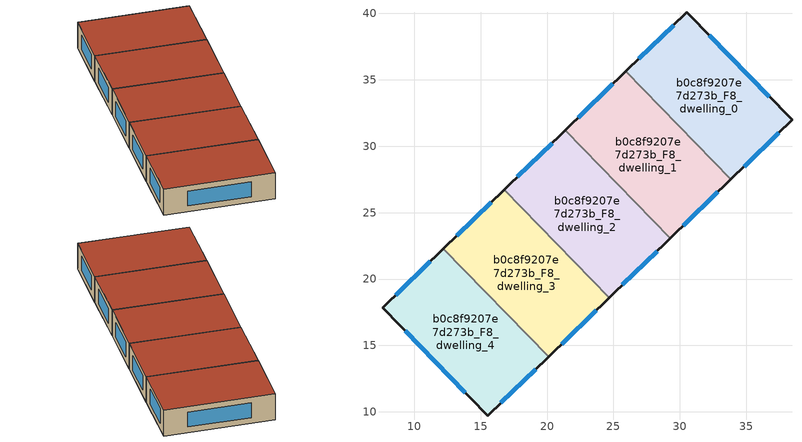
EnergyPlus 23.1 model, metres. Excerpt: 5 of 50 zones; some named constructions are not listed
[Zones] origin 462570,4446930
b0c8f9207e7d273b_F8_dwelling_0
 floor to b0c8f9207e7d273b_F7_dwelling_0 (EU_floor_Construction): 30.51,40.08 38.45,31.98 33.85,27.51 25.94,35.64 z24
 wall outside (EU_wall_Construction): 33.85,27.51 38.45,31.98 30.51,40.08 25.94,35.64 z24:27
 wall to b0c8f9207e7d273b_F8_dwelling_1 (EU_wall_Construction): 25.94,35.64 33.85,27.51 z24:27
 window (EU_Window_Construction): 29.53,39.13 26.92,36.59 / 36.74,33.72 32.21,38.34 / 34.83,28.47 37.46,31.02 z24.64:26.36
 roof outside (EU_roof_Construction): 38.45,31.98 30.51,40.08 25.94,35.64 33.85,27.51 z27
b0c8f9207e7d273b_F8_dwelling_1
 floor to b0c8f9207e7d273b_F7_dwelling_1 (EU_floor_Construction): 25.94,35.64 33.85,27.51 29.27,23.06 21.36,31.19 z24
 wall outside (EU_wall_Construction): 25.94,35.64 21.36,31.19 / 29.27,23.06 33.85,27.51 z24:27
 wall to b0c8f9207e7d273b_F8_dwelling_2 (EU_wall_Construction): 21.36,31.19 29.27,23.06 z24:27
 window (EU_Window_Construction): 24.96,34.69 22.34,32.14 / 30.25,24.01 32.87,26.56 z24.64:26.36
 roof outside (EU_roof_Construction): 33.85,27.51 25.94,35.64 21.36,31.19 29.27,23.06 z27
b0c8f9207e7d273b_F8_dwelling_2
 floor to b0c8f9207e7d273b_F7_dwelling_2 (EU_floor_Construction): 21.36,31.19 29.27,23.06 24.69,18.61 16.78,26.74 z24
 wall outside (EU_wall_Construction): 21.36,31.19 16.78,26.74 / 24.69,18.61 29.27,23.06 z24:27
 wall to b0c8f9207e7d273b_F8_dwelling_3 (EU_wall_Construction): 16.78,26.74 24.69,18.61 z24:27
 window (EU_Window_Construction): 20.38,30.24 17.76,27.69 / 25.67,19.56 28.29,22.11 z24.64:26.36
 roof outside (EU_roof_Construction): 29.27,23.06 21.36,31.19 16.78,26.74 24.69,18.61 z27
b0c8f9207e7d273b_F8_dwelling_3
 floor to b0c8f9207e7d273b_F7_dwelling_3 (EU_floor_Construction): 16.78,26.74 24.69,18.61 20.11,14.16 12.2,22.29 z24
 wall outside (EU_wall_Construction): 16.78,26.74 12.2,22.29 / 20.11,14.16 24.69,18.61 z24:27
 wall to b0c8f9207e7d273b_F8_dwelling_4 (EU_wall_Construction): 12.2,22.29 20.11,14.16 z24:27
 window (EU_Window_Construction): 15.8,25.79 13.18,23.24 / 21.09,15.11 23.71,17.65 z24.64:26.36
 roof outside (EU_roof_Construction): 24.69,18.61 16.78,26.74 12.2,22.29 20.11,14.16 z27
b0c8f9207e7d273b_F8_dwelling_4
 floor to b0c8f9207e7d273b_F7_dwelling_4 (EU_floor_Construction): 12.2,22.29 20.11,14.16 15.55,9.72 7.61,17.83 z24
 wall outside (EU_wall_Construction): 12.2,22.29 7.61,17.83 15.55,9.72 20.11,14.16 z24:27
 window (EU_Window_Construction): 16.53,10.67 19.14,13.21 / 9.31,16.09 13.85,11.45 / 11.22,21.33 8.59,18.78 z24.64:26.36
 roof outside (EU_roof_Construction): 20.11,14.16 12.2,22.29 7.61,17.83 15.55,9.72 z27
[SCHEDULE:FILE] Column Number=1; Rows to Skip at Top=0; Number of Hours of Data=8760; Column Separator=Comma; Interpolate to Timestep=No; Minutes per Item=60; Adjust Schedule for Daylight Savings=Yes
Name | File
EU_Step8_GainSchedule_b0c8f9207e7d273b_F1_dwelling_2_f000 | ../../schedules/b0c8f9207e7d273b/b0c8f9207e7d273b_F1_dwelling_2_f000_gain.csv
EU_Step8_GainSchedule_b0c8f9207e7d273b_F1_dwelling_3_f000 | ../../schedules/b0c8f9207e7d273b/b0c8f9207e7d273b_F1_dwelling_3_f000_gain.csv
EU_Step8_GainSchedule_b0c8f9207e7d273b_F1_dwelling_4_f000 | ../../schedules/b0c8f9207e7d273b/b0c8f9207e7d273b_F1_dwelling_4_f000_gain.csv
EU_Step8_GainSchedule_b0c8f9207e7d273b_F1_dwelling_5_f000 | ../../schedules/b0c8f9207e7d273b/b0c8f9207e7d273b_F1_dwelling_5_f000_gain.csv
EU_Step8_GainSchedule_b0c8f9207e7d273b_F2_dwelling_0_f000 | ../../schedules/b0c8f9207e7d273b/b0c8f9207e7d273b_F2_dwelling_0_f000_gain.csv
EU_Step8_GainSchedule_b0c8f9207e7d273b_F2_dwelling_1_f000 | ../../schedules/b0c8f9207e7d273b/b0c8f9207e7d273b_F2_dwelling_1_f000_gain.csv
EU_Step8_GainSchedule_b0c8f9207e7d273b_F2_dwelling_2_f000 | ../../schedules/b0c8f9207e7d273b/b0c8f9207e7d273b_F2_dwelling_2_f000_gain.csv
EU_Step8_GainSchedule_b0c8f9207e7d273b_F2_dwelling_3_f000 | ../../schedules/b0c8f9207e7d273b/b0c8f9207e7d273b_F2_dwelling_3_f000_gain.csv
EU_Step8_GainSchedule_b0c8f9207e7d273b_F2_dwelling_4_f000 | ../../schedules/b0c8f9207e7d273b/b0c8f9207e7d273b_F2_dwelling_4_f000_gain.csv
EU_Step8_GainSchedule_b0c8f9207e7d273b_F2_dwelling_5_f000 | ../../schedules/b0c8f9207e7d273b/b0c8f9207e7d273b_F2_dwelling_5_f000_gain.csv
EU_Step8_GainSchedule_b0c8f9207e7d273b_F3_dwelling_0_f000 | ../../schedules/b0c8f9207e7d273b/b0c8f9207e7d273b_F3_dwelling_0_f000_gain.csv
EU_Step8_GainSchedule_b0c8f9207e7d273b_F3_dwelling_1_f000 | ../../schedules/b0c8f9207e7d273b/b0c8f9207e7d273b_F3_dwelling_1_f000_gain.csv
EU_Step8_GainSchedule_b0c8f9207e7d273b_F3_dwelling_2_f000 | ../../schedules/b0c8f9207e7d273b/b0c8f9207e7d273b_F3_dwelling_2_f000_gain.csv
EU_Step8_GainSchedule_b0c8f9207e7d273b_F3_dwelling_3_f000 | ../../schedules/b0c8f9207e7d273b/b0c8f9207e7d273b_F3_dwelling_3_f000_gain.csv
EU_Step8_GainSchedule_b0c8f9207e7d273b_F3_dwelling_4_f000 | ../../schedules/b0c8f9207e7d273b/b0c8f9207e7d273b_F3_dwelling_4_f000_gain.csv
EU_Step8_GainSchedule_b0c8f9207e7d273b_F3_dwelling_5_f000 | ../../schedules/b0c8f9207e7d273b/b0c8f9207e7d273b_F3_dwelling_5_f000_gain.csv
EU_Step8_GainSchedule_b0c8f9207e7d273b_F4_dwelling_0_f000 | ../../schedules/b0c8f9207e7d273b/b0c8f9207e7d273b_F4_dwelling_0_f000_gain.csv
EU_Step8_GainSchedule_b0c8f9207e7d273b_F4_dwelling_1_f000 | ../../schedules/b0c8f9207e7d273b/b0c8f9207e7d273b_F4_dwelling_1_f000_gain.csv
EU_Step8_GainSchedule_b0c8f9207e7d273b_F4_dwelling_2_f000 | ../../schedules/b0c8f9207e7d273b/b0c8f9207e7d273b_F4_dwelling_2_f000_gain.csv
EU_Step8_GainSchedule_b0c8f9207e7d273b_F4_dwelling_3_f000 | ../../schedules/b0c8f9207e7d273b/b0c8f9207e7d273b_F4_dwelling_3_f000_gain.csv
EU_Step8_GainSchedule_b0c8f9207e7d273b_F4_dwelling_4_f000 | ../../schedules/b0c8f9207e7d273b/b0c8f9207e7d273b_F4_dwelling_4_f000_gain.csv
EU_Step8_GainSchedule_b0c8f9207e7d273b_F4_dwelling_5_f000 | ../../schedules/b0c8f9207e7d273b/b0c8f9207e7d273b_F4_dwelling_5_f000_gain.csv
EU_Step8_GainSchedule_b0c8f9207e7d273b_F5_dwelling_0_f000 | ../../schedules/b0c8f9207e7d273b/b0c8f9207e7d273b_F5_dwelling_0_f000_gain.csv
EU_Step8_GainSchedule_b0c8f9207e7d273b_F5_dwelling_1_f000 | ../../schedules/b0c8f9207e7d273b/b0c8f9207e7d273b_F5_dwelling_1_f000_gain.csv
EU_Step8_GainSchedule_b0c8f9207e7d273b_F5_dwelling_2_f000 | ../../schedules/b0c8f9207e7d273b/b0c8f9207e7d273b_F5_dwelling_2_f000_gain.csv
EU_Step8_GainSchedule_b0c8f9207e7d273b_F5_dwelling_3_f000 | ../../schedules/b0c8f9207e7d273b/b0c8f9207e7d273b_F5_dwelling_3_f000_gain.csv
EU_Step8_GainSchedule_b0c8f9207e7d273b_F5_dwelling_4_f000 | ../../schedules/b0c8f9207e7d273b/b0c8f9207e7d273b_F5_dwelling_4_f000_gain.csv
